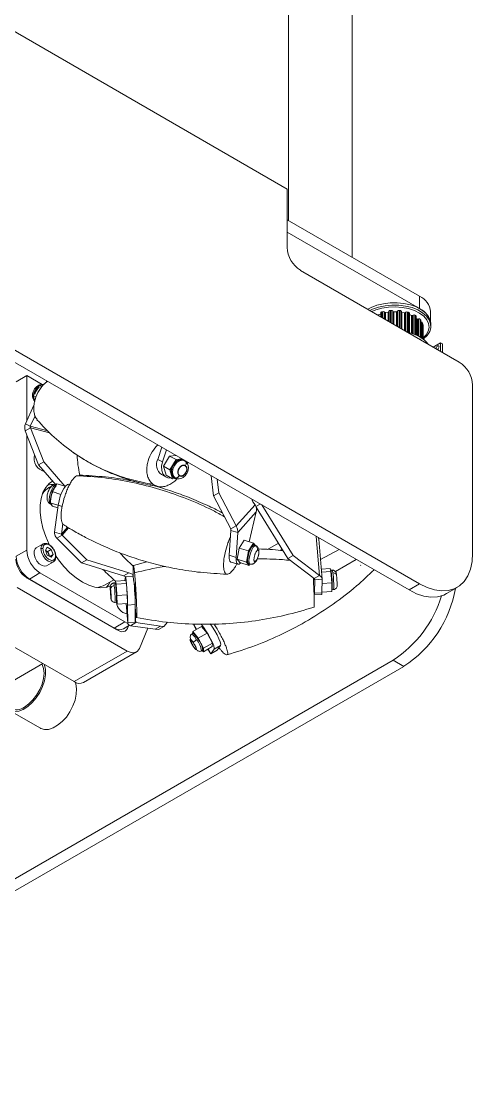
# Model space of a CAD drawing. Header units: millimetres. Extents: x -529 to 1738, y -425 to 849.
# Drawn here: x 53.9 to 114.1, y 91.8 to 235 of the extents above; entities that cross this region are included whole.
import ezdxf

# ---------------------------------------------------------------- set-up
doc = ezdxf.new("R2010")
doc.units = ezdxf.units.MM

msp = doc.modelspace()

# ---------------------------------------------------------------- linework, layer by layer
at = {"color": 7, "linetype": 'Continuous', "lineweight": 15}
for p, q in [((89.54, 261.53), (89.54, 208.45)), ((98.04, 203.55), (98.04, 261.53)), ((11.59, 257.54), (89.37, 212.63)), ((107.05, 159.97), (-6.09, 225.28)), ((105.64, 159.15), (-7.5, 224.46)), ((89.37, 212.63), (89.37, 211)), ((89.37, 211), (89.37, 204.88)), ((89.37, 208.55), (107.05, 198.35)), ((89.37, 206.92), (107.05, 196.71)), ((91.14, 201.81), (112.35, 189.57)), ((107.05, 198.35), (107.05, 196.71)), ((102.34, 196.25), (102.41, 196.19)), ((102.52, 196.17), (102.87, 196.23)), ((102.94, 196.28), (102.95, 196.35)), ((103.47, 196.39), (103.51, 196.33)), ((103.6, 196.29), (103.96, 196.28)), ((104.06, 196.32), (104.1, 196.39)), ((104.62, 196.33), (104.62, 196.26)), ((108.51, 195.08), (108.51, 196.31)), ((101.42, 195.88), (101.44, 195.87)), ((101.56, 195.87), (101.86, 195.99)), ((101.86, 196.15), (101.86, 195.63)), ((101.86, 195.99), (101.86, 195.99)), ((104.69, 196.2), (105.03, 196.13)), ((105.14, 196.15), (105.22, 196.21)), ((105.69, 193.47), (105.69, 196.1)), ((105.69, 195.93), (105.96, 195.8)), ((106.08, 195.8), (106.18, 195.84)), ((106.58, 193.17), (106.58, 195.69)), ((106.58, 195.4), (106.68, 195.32)), ((106.78, 195.3), (106.91, 195.32)), ((107.21, 192.85), (107.21, 195.14)), ((107.39, 194.88), (107.25, 194.87)), ((107.25, 194.87), (107.25, 192.83)), ((107.39, 192.74), (107.39, 194.88)), ((107.39, 194.88), (107.45, 194.66)), ((107.52, 194.52), (107.52, 194.5)), ((107.52, 192.65), (107.52, 194.5)), ((107.52, 194.37), (107.54, 194.27)), ((107.54, 192.63), (107.54, 194.27)), ((108.57, 194.36), (108.57, 194.67)), ((108.88, 191.57), (109.86, 192.14)), ((109.86, 192.14), (109.86, 191.01)), ((110.13, 191.99), (109.86, 192.14)), ((110.13, 191.99), (110.13, 190.85)), ((54.61, 187.76), (53.2, 186.94)), ((54.61, 181.71), (54.61, 187.76)), ((54.61, 187.76), (56.65, 186.58)), ((56.3, 186.47), (55.47, 185.12)), ((56.89, 186.53), (56.3, 186.47)), ((56.67, 186.27), (56.3, 186.47)), ((57.23, 186.96), (57.25, 187.08)), ((114.12, 186.51), (114.12, 164.05)), ((55.87, 184.9), (55.47, 185.12)), ((55.47, 185.12), (55.69, 184.38)), ((54.44, 181.34), (55.58, 183.8)), ((55.07, 180.99), (55.73, 182.4)), ((55.12, 180.79), (54.41, 180.38)), ((55.07, 180.99), (54.44, 181.34)), ((56.91, 176.24), (55.12, 180.79)), ((56.2, 175.84), (54.41, 180.38)), ((54.61, 164.48), (54.61, 179.87)), ((72.63, 178.21), (72.1, 176.58)), ((73.26, 177.84), (72.73, 176.24)), ((56.2, 175.84), (56.91, 176.24)), ((59.71, 172.99), (56.91, 176.24)), ((60.85, 177.48), (60.75, 177.54)), ((72.1, 176.58), (72.73, 176.24)), ((72.85, 175.67), (73.68, 177.02)), ((73.68, 177.02), (74.53, 177.11)), ((74.55, 176.55), (73.68, 177.02)), ((73.72, 175.2), (74.55, 176.55)), ((74.55, 176.55), (75.36, 176.63)), ((75.53, 176.51), (75.62, 176.47)), ((75.57, 176.45), (75.55, 176.46)), ((75.69, 176.38), (75.57, 176.45)), ((75.62, 176.47), (75.74, 176.35)), ((75.75, 176.34), (75.69, 176.38)), ((75.88, 176.23), (75.75, 176.34)), ((75.84, 176.35), (75.88, 176.23)), ((58.53, 173.13), (56.2, 175.84)), ((73.21, 174.45), (72.85, 175.67)), ((72.85, 175.67), (73.72, 175.2)), ((74.08, 173.97), (73.72, 175.2)), ((76.04, 176.02), (76.15, 176.17)), ((58.64, 173.31), (57.99, 172.27)), ((59.75, 172.98), (58.64, 173.31)), ((61.27, 174.4), (61.6, 174.44)), ((72.59, 174.54), (73.22, 174.2)), ((73.21, 174.45), (74.08, 173.97)), ((74.62, 174.03), (74.08, 173.97)), ((74.45, 174.07), (74.29, 174.14)), ((74.32, 174.17), (74.45, 174.1)), ((74.32, 174.17), (74.51, 174.1)), ((74.75, 174.12), (74.97, 174.39)), ((79.22, 174.4), (79.53, 171.71)), ((80.03, 173.93), (80.24, 172.11)), ((57.99, 173.05), (57.58, 172.82)), ((57.99, 172.27), (57.7, 170.78)), ((59.18, 171.91), (57.99, 172.27)), ((58.39, 173.29), (58.08, 173.11)), ((58.53, 173.13), (58.5, 173.14)), ((60.35, 173.23), (60.23, 173.27)), ((80.24, 172.11), (79.53, 171.71)), ((80.24, 172.11), (82.55, 167.7)), ((57.7, 170.78), (58.8, 170.45)), ((57.7, 170.78), (58.06, 170.34)), ((57.75, 170.65), (57.83, 170.62)), ((58.32, 166.87), (58.81, 170.48)), ((79.53, 171.71), (81.84, 167.29)), ((82.55, 167.7), (85.09, 170.53)), ((84.81, 170.91), (85.09, 170.53)), ((85.79, 170.61), (85.2, 170.27)), ((86, 170.49), (90.19, 163.75)), ((58.76, 170.13), (58.06, 170.34)), ((85.26, 169.58), (82.77, 166.8)), ((84.3, 165.57), (85.26, 169.58)), ((85.22, 170.2), (89.48, 163.34)), ((59.23, 166.6), (59.42, 167.97)), ((81.84, 167.29), (82.55, 167.7)), ((59.23, 166.6), (58.32, 166.87)), ((59.32, 166.47), (58.61, 166.06)), ((62.64, 163.19), (59.32, 166.47)), ((81.86, 167.08), (81.64, 163.78)), ((81.86, 167.08), (82.77, 166.8)), ((82.77, 166.8), (82.55, 163.5)), ((56.8, 165.29), (55.87, 164.76)), ((57.36, 164.84), (57.11, 164.47)), ((57.87, 164.54), (57.36, 164.84)), ((61.94, 162.78), (58.61, 166.06)), ((82.69, 163.25), (82.98, 164.73)), ((82.98, 164.73), (83.63, 165.78)), ((82.98, 164.73), (84.23, 164.36)), ((83.63, 165.78), (84.88, 165.4)), ((84.23, 164.36), (84.88, 165.4)), ((84.88, 165.4), (85.11, 165.11)), ((84.96, 165.21), (85.04, 165.13)), ((85.19, 165.09), (85.01, 165.14)), ((85.09, 165.07), (85.1, 165.02)), ((85.12, 165), (85.09, 165.07)), ((86.75, 164.54), (88.21, 165.39)), ((94.04, 160.61), (93.6, 165.94)), ((54.61, 164.48), (53.2, 163.67)), ((57.11, 164.47), (57.36, 163.81)), ((57.12, 164.45), (57.16, 164.42)), ((57.16, 164.42), (57.12, 164.44)), ((57.16, 164.42), (57.41, 164.28)), ((57.36, 163.81), (57.87, 163.52)), ((57.41, 164.28), (57.87, 164.54)), ((57.41, 164.28), (57.54, 163.95)), ((57.54, 163.95), (57.66, 163.64)), ((57.69, 163.63), (58.13, 163.88)), ((58.13, 163.88), (57.87, 164.54)), ((57.87, 163.52), (58.13, 163.88)), ((81.64, 163.78), (82.55, 163.5)), ((83.94, 162.87), (84.23, 164.36)), ((88.71, 164.58), (88.42, 164.43)), ((90.19, 163.75), (89.48, 163.34)), ((89.48, 163.34), (92.97, 160.68)), ((90.19, 163.75), (93.67, 161.09)), ((57.24, 162.37), (58.17, 162.91)), ((58.18, 162.91), (58.21, 162.94)), ((61.94, 162.78), (62.64, 163.19)), ((67.55, 161.05), (61.94, 162.78)), ((68.26, 161.45), (62.64, 163.19)), ((70.66, 162.92), (68.85, 162.42)), ((81.88, 162.85), (82.8, 162.57)), ((83.04, 162.8), (82.69, 163.25)), ((83.94, 162.87), (82.69, 163.25)), ((83.04, 162.8), (84.29, 162.43)), ((84.29, 162.43), (83.94, 162.87)), ((84.26, 162.65), (84.44, 162.6)), ((84.41, 162.61), (84.29, 162.43)), ((84.44, 162.6), (84.45, 162.6)), ((93.93, 161.93), (95.13, 162)), ((95.22, 161.61), (95.13, 162)), ((95.81, 161.59), (98.58, 163.23)), ((99.17, 162.41), (99.21, 162.44)), ((54.58, 160.79), (66.75, 153.77)), ((54.6, 160.86), (54.69, 160.72)), ((54.69, 160.72), (66.55, 153.88)), ((56.38, 161.42), (54.97, 160.61)), ((66.28, 154.07), (54.97, 160.61)), ((67.69, 154.89), (56.38, 161.42)), ((65.08, 159.83), (66.26, 160.51)), ((67.55, 161.05), (68.26, 161.45)), ((67.82, 160.92), (67.55, 161.05)), ((67.8, 160.89), (67.71, 160.39)), ((68.81, 160.98), (67.81, 160.92)), ((68.83, 161.19), (68.26, 161.45)), ((92.97, 160.68), (93.67, 161.09)), ((93.05, 160.51), (93.01, 158.71)), ((93.05, 160.51), (94.04, 160.57)), ((93.97, 161.54), (95.22, 161.61)), ((94.04, 160.57), (94.01, 158.76)), ((95.41, 161.79), (95.21, 161.78)), ((95.32, 160.09), (95.22, 161.61)), ((68.01, 151), (53.32, 159.47)), ((66.44, 160.09), (66.24, 160.08)), ((66.45, 160.07), (66.44, 160.09)), ((67.84, 160.4), (66.46, 160.32)), ((66.46, 160.32), (66.55, 159.93)), ((66.55, 159.93), (67.92, 160.01)), ((66.55, 159.93), (66.65, 158.41)), ((67.84, 160.4), (67.92, 160.01)), ((67.92, 160.01), (68.02, 158.49)), ((69.04, 159.69), (68.96, 159.69)), ((92.92, 159.59), (92.92, 159.59)), ((94.03, 160.01), (95.32, 160.09)), ((95.34, 158.95), (95.32, 160.09)), ((95.37, 159.18), (95.56, 159.19)), ((107.05, 159.97), (105.64, 159.15)), ((110.64, 158.66), (112.05, 159.47)), ((66.59, 157.66), (66.58, 157.85)), ((66.68, 157.27), (66.59, 157.66)), ((68.02, 158.49), (66.65, 158.41)), ((66.65, 158.41), (66.68, 157.27)), ((68.02, 158.49), (68.05, 157.35)), ((69.05, 158.19), (69.13, 158.19)), ((69.07, 158.23), (69.1, 158.01)), ((92.99, 158.49), (93.99, 158.54)), ((93.01, 158.71), (94.01, 158.76)), ((94.01, 158.87), (95.34, 158.95)), ((66.4, 157.48), (66.6, 157.5)), ((68.05, 157.35), (66.68, 157.27)), ((67.88, 157.34), (68.09, 154.72)), ((69.08, 157.19), (68.08, 157.13)), ((68.09, 154.74), (68.08, 157.13)), ((69.09, 154.8), (69.08, 157.19)), ((69.08, 156.82), (69.11, 156.45)), ((60.94, 146.91), (46.25, 155.39)), ((67.69, 154.89), (66.28, 154.07)), ((69.09, 154.8), (68.09, 154.74)), ((69.16, 154.79), (68.45, 154.38)), ((69.09, 154.8), (69.09, 154.8)), ((69.16, 154.79), (69.11, 154.79)), ((72.46, 154.31), (69.16, 154.79)), ((73.41, 154.84), (72.92, 154.29)), ((66.55, 153.88), (66.65, 153.91)), ((66.64, 153.83), (66.74, 153.88)), ((67.53, 153.95), (68.35, 154.43)), ((71.76, 153.9), (68.45, 154.38)), ((70.77, 154.04), (69.66, 151.35)), ((71.76, 153.9), (72.46, 154.31)), ((71.76, 153.9), (72.22, 153.89)), ((72.92, 154.29), (72.22, 153.89)), ((72.46, 154.31), (72.92, 154.29)), ((76.78, 153.35), (76.61, 153.25)), ((76.75, 153.33), (76.77, 153.61)), ((77.94, 154.29), (76.77, 153.61)), ((76.77, 153.61), (77.51, 152.72)), ((76.83, 154.61), (77.25, 153.89)), ((78.68, 153.4), (77.51, 152.72)), ((77.94, 154.29), (78.68, 153.4)), ((78.68, 153.4), (79.39, 152.05)), ((77.51, 152.72), (78.22, 151.36)), ((79.39, 152.05), (78.22, 151.36)), ((79.39, 152.05), (79.36, 151.59)), ((60.94, 146.91), (68.01, 151)), ((62.18, 146.79), (69.26, 150.87)), ((77.91, 151), (77.92, 151.01)), ((77.93, 151.01), (78.09, 151.11)), ((78.19, 150.9), (78.04, 151.08)), ((78.19, 150.9), (79.36, 151.59)), ((78.22, 151.36), (78.19, 150.9)), ((78.8, 151.26), (79.17, 150.63)), ((79.19, 150.62), (79.17, 150.63)), ((79.19, 150.62), (79.63, 151.23)), ((80.04, 151.12), (79.19, 150.62)), ((80.48, 151.73), (79.63, 151.23)), ((80.04, 151.12), (80.48, 151.73)), ((4.52, 92.61), (103.51, 149.76)), ((56.75, 149.33), (47.56, 144.02)), ((104.93, 148.95), (103.51, 149.76)), ((5.93, 91.8), (104.93, 148.95)), ((52.3, 143.07), (56.44, 140.69))]:
    msp.add_line(p, q, dxfattribs=at)
at = {"color": 8, "linetype": 'Continuous', "lineweight": 15}
for p, q in [((101.97, 195.56), (101.97, 196.25)), ((102.1, 195.49), (102.1, 196.29)), ((102.34, 195.35), (102.34, 196.25)), ((102.87, 196.23), (102.87, 195.04)), ((102.94, 195), (102.94, 196.28)), ((102.95, 195), (102.95, 196.35)), ((103.12, 194.9), (103.12, 196.46)), ((103.26, 194.82), (103.26, 196.47)), ((103.47, 194.7), (103.47, 196.39)), ((103.51, 196.33), (103.51, 194.67)), ((103.6, 194.62), (103.6, 196.29)), ((103.96, 196.28), (103.96, 194.41)), ((104.06, 194.36), (104.06, 196.32)), ((104.1, 194.33), (104.1, 196.39)), ((104.32, 194.21), (104.32, 196.46)), ((104.46, 194.13), (104.46, 196.44)), ((104.62, 196.33), (104.62, 194.03)), ((104.62, 196.26), (104.62, 194.03)), ((105.46, 196.24), (105.46, 193.55)), ((101.44, 195.87), (101.44, 195.87)), ((101.56, 195.8), (101.56, 195.87)), ((101.86, 195.99), (101.86, 195.63)), ((102.41, 196.19), (102.41, 195.31)), ((102.52, 195.24), (102.52, 196.17)), ((104.69, 193.99), (104.69, 196.2)), ((105.03, 196.13), (105.03, 193.8)), ((105.14, 193.73), (105.14, 196.15)), ((105.22, 196.21), (105.22, 193.69)), ((105.59, 196.2), (105.59, 193.5)), ((105.96, 195.8), (105.96, 193.39)), ((106.08, 193.36), (106.08, 195.8)), ((106.18, 195.84), (106.18, 193.32)), ((106.43, 195.82), (106.43, 193.23)), ((106.53, 195.77), (106.53, 193.19)), ((106.68, 195.32), (106.68, 193.13)), ((106.78, 193.08), (106.78, 195.3)), ((106.91, 195.32), (106.91, 193.02)), ((107.13, 195.26), (107.13, 192.9)), ((107.2, 195.19), (107.2, 192.86)), ((107.5, 194.6), (107.5, 192.66)), ((107.52, 194.52), (107.52, 192.65)), ((57.41, 180.4), (55.07, 180.99)), ((57.67, 180.14), (55.12, 180.79)), ((74.29, 174.14), (74.21, 174.18)), ((74.27, 174.2), (74.32, 174.17)), ((74.39, 174.13), (74.53, 174.06)), ((58.36, 173.11), (58.5, 173.14)), ((59.35, 170.31), (58.81, 170.48)), ((84.81, 171.18), (84.69, 171.11)), ((60.06, 167.52), (59.23, 166.6)), ((60.2, 167.44), (59.32, 166.47)), ((93.67, 161.09), (93.25, 166.3)), ((84.83, 165.18), (84.96, 165.21)), ((85.01, 165.14), (84.87, 165.12)), ((85.19, 165.09), (85.05, 165.06)), ((93.83, 163.2), (96.3, 164.54)), ((68.7, 160.97), (68.83, 161.05)), ((93.04, 160.54), (93.05, 160.51)), ((65.83, 158.18), (65.86, 158.1)), ((67.78, 157.34), (67.89, 157.17)), ((67.88, 157.34), (68.09, 154.74)), ((69.09, 155.66), (69.16, 154.79)), ((66.89, 153.85), (66.75, 153.77)), ((76.86, 154.61), (77.27, 153.9)), ((79.67, 154.51), (79.83, 154.62)), ((78.81, 151.27), (79.19, 150.62))]:
    msp.add_line(p, q, dxfattribs=at)
at = {"color": 7, "linetype": 'Continuous', "lineweight": 15, "flags": 128}
for points in [[(108.57, 194.67), (108.5, 195.13), (108.26, 195.65), (107.86, 196.13), (107.3, 196.56), (106.62, 196.92), (105.83, 197.2), (104.96, 197.39), (104.05, 197.48), (103.12, 197.47), (102.22, 197.35), (101.36, 197.14), (100.59, 196.85), (100.16, 196.61)], [(107.49, 192.6), (107.59, 192.67), (108.07, 193.13), (108.4, 193.63), (108.55, 194.15), (108.53, 194.69), (108.34, 195.21), (107.97, 195.7), (107.46, 196.15), (106.8, 196.53), (106.04, 196.83), (105.18, 197.04), (104.28, 197.15), (103.35, 197.17), (102.44, 197.08), (101.57, 196.89), (100.78, 196.62), (100.43, 196.45)], [(107.49, 192.74), (107.92, 193.18), (108.2, 193.68), (108.32, 194.2), (108.25, 194.72), (108.01, 195.22), (107.6, 195.69), (107.04, 196.1), (106.36, 196.45), (105.57, 196.7), (104.71, 196.87), (103.81, 196.93), (102.91, 196.9), (102.03, 196.76), (101.22, 196.52), (100.7, 196.3)], [(104.62, 196.33), (104.62, 196.35), (104.61, 196.37), (104.59, 196.39), (104.57, 196.4), (104.55, 196.42), (104.52, 196.43), (104.49, 196.44), (104.46, 196.44)], [(105.59, 196.2), (105.62, 196.19), (105.64, 196.17), (105.66, 196.16), (105.68, 196.14), (105.69, 196.12), (105.69, 196.1), (105.69, 196.1)], [(107.08, 192.62), (107.14, 192.58), (107.2, 192.54)], [(109.65, 191.61), (109.64, 191.69), (109.59, 191.74), (109.53, 191.75), (109.45, 191.72), (109.38, 191.66), (109.32, 191.58), (109.27, 191.48), (109.26, 191.39), (109.26, 191.35)], [(109.55, 191.35), (109.58, 191.43), (109.63, 191.49)], [(56.48, 186.49), (56.85, 186.55), (56.9, 186.55)], [(72.73, 176.24), (72.61, 175.66), (72.63, 175.11), (72.79, 174.64), (73.07, 174.29), (73.46, 174.1), (73.9, 174.08)], [(58.04, 173.66), (57.61, 173.36), (57.14, 172.82), (56.77, 172.16), (56.52, 171.37), (56.4, 170.47), (56.4, 169.5), (56.52, 168.46), (56.77, 167.38), (57.14, 166.29), (57.61, 165.21), (57.66, 165.13)], [(57.78, 171.16), (57.83, 171.56), (57.94, 171.98)], [(58.14, 172.5), (58.34, 172.86), (58.41, 172.94)], [(58.81, 170.48), (58.92, 171.06), (59.09, 171.65), (59.31, 172.22), (59.55, 172.69), (59.81, 173.05), (60.05, 173.24), (60.23, 173.27)], [(84.81, 170.91), (84.69, 171.12), (84.64, 171.28)], [(57.24, 162.37), (56.99, 162.31), (56.65, 162.4), (56.29, 162.64), (55.97, 163.01), (55.73, 163.45), (55.6, 163.91), (55.6, 164.32), (55.73, 164.63), (55.87, 164.76)], [(58.46, 163.73), (58.85, 163.17), (59.58, 162.26), (60.37, 161.45), (61.19, 160.76), (62.04, 160.2), (62.88, 159.78), (63.7, 159.53), (64.49, 159.43), (65.22, 159.49), (65.8, 159.68)], [(81.88, 162.85), (81.87, 162.85), (81.72, 163.01), (81.65, 163.33), (81.64, 163.78)], [(82.55, 163.5), (82.56, 163.05), (82.64, 162.73), (82.78, 162.58), (82.98, 162.6), (83.19, 162.76)], [(114.12, 164.05), (114.05, 162.93), (113.84, 161.92), (113.48, 161.03), (113, 160.29), (112.39, 159.7), (111.68, 159.29), (110.87, 159.06), (109.99, 159.01), (109.04, 159.15), (108.06, 159.47), (107.05, 159.97)], [(58.17, 162.91), (58.17, 162.91), (58.22, 162.94)], [(68.08, 157.13), (68.07, 157.57), (68.05, 158.12), (68.02, 158.73), (67.98, 159.34), (67.94, 159.92), (67.89, 160.39), (67.85, 160.73), (67.82, 160.9), (67.8, 160.89)], [(65.27, 159.5), (65.52, 159.82), (65.76, 160.22)], [(66.24, 160.08), (66.24, 160.08), (66.24, 160.08)], [(110.64, 158.66), (110.27, 158.47), (109.46, 158.24), (108.57, 158.19), (107.63, 158.33), (106.64, 158.65), (105.64, 159.15)], [(92.99, 158.49), (93, 158.51), (93.01, 158.71)], [(94.01, 158.76), (94, 158.57), (93.99, 158.54)], [(68.15, 154.7), (68.04, 154.73), (67.69, 154.89)], [(66.75, 153.77), (67.02, 153.64), (67.29, 153.58), (67.53, 153.59), (67.75, 153.67), (67.92, 153.81), (68.05, 154.02), (68.13, 154.28), (68.14, 154.3)], [(79.63, 151.23), (79.65, 151.4), (79.57, 151.71), (79.4, 152.14), (79.16, 152.64), (78.86, 153.18), (78.54, 153.71), (78.21, 154.17), (77.92, 154.53), (77.85, 154.6)], [(79.09, 154.63), (79.39, 154.2), (79.71, 153.68), (80.01, 153.14), (80.25, 152.64), (80.42, 152.21), (80.5, 151.9), (80.48, 151.73)], [(68.01, 151), (68.27, 150.87), (68.53, 150.79), (68.78, 150.76), (69.01, 150.78), (69.21, 150.85), (69.39, 150.97), (69.54, 151.14), (69.66, 151.35)], [(56.95, 149.22), (56.98, 149.13), (57.11, 148.52), (57.11, 147.81), (56.98, 147.04), (56.72, 146.25), (56.35, 145.48), (55.89, 144.75), (55.35, 144.11), (54.76, 143.58), (54.15, 143.19), (53.54, 142.95), (52.98, 142.89), (52.47, 142.99), (52.05, 143.26), (51.73, 143.69), (51.69, 143.77)], [(56.63, 149.26), (56.66, 149.21), (56.85, 148.68), (56.92, 148.05), (56.85, 147.34), (56.66, 146.59), (56.35, 145.84), (55.93, 145.12), (55.44, 144.47), (54.88, 143.93), (54.3, 143.52)], [(61.08, 146.84), (61.16, 146.6), (61.26, 145.96), (61.23, 145.23), (61.06, 144.46), (60.78, 143.67), (60.38, 142.9), (59.9, 142.19), (59.34, 141.58), (58.74, 141.08), (58.13, 140.73), (57.53, 140.53), (56.98, 140.51), (56.49, 140.66), (56.44, 140.69)]]:
    msp.add_lwpolyline(points, dxfattribs=at)
at = {"color": 8, "linetype": 'Continuous', "lineweight": 15, "flags": 128}
for points in [[(75.55, 176.46), (75.29, 176.53), (74.9, 176.45), (74.52, 176.21), (74.21, 175.82), (74, 175.36), (73.94, 174.89), (74.03, 174.48), (74.27, 174.2)], [(75.69, 176.38), (75.42, 176.46), (75.03, 176.39), (74.65, 176.14), (74.33, 175.75), (74.13, 175.29), (74.07, 174.82), (74.16, 174.41), (74.39, 174.13)], [(57.74, 170.65), (57.72, 170.66), (57.62, 170.83), (57.59, 171.17), (57.65, 171.61), (57.77, 172.1), (57.95, 172.56), (58.16, 172.91), (58.36, 173.11)], [(56.8, 165.29), (56.8, 165.29), (56.59, 165.05), (56.51, 164.66)], [(84.87, 165.12), (84.67, 164.91), (84.46, 164.56), (84.28, 164.1), (84.16, 163.62), (84.1, 163.17), (84.13, 162.84), (84.23, 162.67), (84.25, 162.66)], [(85.05, 165.06), (84.85, 164.86), (84.65, 164.5), (84.47, 164.05), (84.34, 163.56), (84.28, 163.12), (84.31, 162.78), (84.41, 162.61), (84.44, 162.6)], [(56.51, 164.66), (56.59, 164.19), (56.8, 163.7), (57.11, 163.28), (57.49, 162.98), (57.86, 162.85), (58.17, 162.91)], [(95.21, 161.78), (95.24, 161.68), (95.27, 161.41)], [(95.41, 161.79), (95.44, 161.7), (95.47, 161.42)], [(66.3, 159.71), (66.27, 159.99), (66.24, 160.08)], [(66.5, 159.72), (66.47, 160), (66.45, 160.07)], [(77.46, 152.61), (77.2, 152.98), (76.97, 153.25), (76.81, 153.35), (76.78, 153.35)], [(77.29, 152.51), (77.03, 152.88), (76.8, 153.15), (76.64, 153.25), (76.6, 153.25)]]:
    msp.add_lwpolyline(points, dxfattribs=at)
at = {"color": 7, "linetype": 'Continuous', "lineweight": 15}
for centre, radius, start, end in [((93.21, 205.05), 3.84, 182.6055, 237.3945), ((106.01, 196.06), 2.51, 5.6948, 65.6253), ((101.99, 196.12), 0.132, 98.2383, 167.8852), ((103.49, 191), 5.47, 104.7264, 106.1135), ((102.18, 196), 0.298, 57.0705, 105.9608), ((102.87, 196.31), 0.0769, 271.0124, 341.002), ((103.1, 196.29), 0.169, 85.7079, 158.83), ((103.69, 189.93), 6.55, 93.7537, 94.983), ((103.29, 196.24), 0.233, 40.7734, 98.8589), ((103.59, 196.4), 0.109, 219.5764, 274.2194), ((103.97, 196.4), 0.116, 264.7053, 317.1731), ((104.28, 196.22), 0.245, 80.1287, 136.1351), ((103.71, 190.04), 6.45, 83.294, 84.5365), ((104.69, 196.28), 0.0714, 194.1725, 267.9374), ((105.37, 195.95), 0.304, 72.6742, 120.7993), ((103.97, 191.24), 5.21, 71.9066, 73.3386), ((106.01, 194.42), 2.51, 5.6948, 65.6253), ((101.5, 196.02), 0.161, 248.8771, 290.5893), ((102.49, 196.31), 0.146, 236.7161, 281.4658), ((105.06, 196.28), 0.15, 257.197, 301.0402), ((106.02, 195.95), 0.161, 247.6967, 289.4594), ((106.29, 195.55), 0.313, 62.668, 109.8804), ((104.67, 192.81), 3.49, 57.7848, 59.6554), ((106.49, 195.68), 0.0942, 4.0388, 63.872), ((106.76, 195.44), 0.142, 235.1084, 280.5796), ((106.96, 195.06), 0.266, 48.8306, 101.7736), ((105.58, 193.91), 2.06, 38.2836, 40.9415), ((107.14, 195.14), 0.0762, 0.9976, 40.2023), ((107.15, 194.85), 0.11, 304.8717, 334.7104), ((104.75, 189.07), 4.5, 39.8915, 80.1139), ((107.39, 194.56), 0.112, 18.8711, 61.5749), ((106.19, 194.25), 1.35, 11.1479, 14.6726), ((109.24, 191.62), 0.406, 296.6535, 358.6532), ((110.28, 186.33), 3.84, 2.6055, 57.3945), ((57.28, 184.91), 1.78, 126.3402, 170.439), ((56.5, 184.94), 1, 176.5528, 216.2276), ((57.36, 176.69), 1.77, 163.4668, 256.4833), ((78.54, 178.2), 17.25, 183.4566, 192.3214), ((73.59, 175.86), 1.66, 154.0964, 232.6841), ((58.96, 170.48), 2.71, 120.5814, 146.3226), ((58.09, 169.98), 3.24, 87.4413, 102.4373), ((57.04, 163.84), 3.84, 182.6055, 237.3945), ((58.45, 164.66), 3.84, 182.6055, 237.3945), ((56.64, 163.62), 0.959, 20.2271, 57.362), ((56.77, 163.64), 0.826, 2.7621, 21.938), ((82.26, 177.57), 20.32, 221.7218, 228.5302), ((56.24, 163.38), 3.07, 182.6055, 237.3945), ((78.79, 175.29), 19.38, 223.7196, 230.5729), ((43.91, 157.31), 25.17, 359.7385, 8.3947), ((84.37, 159.82), 11.02, 356.6495, 8.2648), ((63.75, 162.19), 2.71, 273.68, 299.4053), ((66.27, 159.25), 0.466, 86.1327, 170.2905), ((96.49, 162.05), 15.58, 302.8017, 350.0351), ((95, 162.9), 15.65, 302.9455, 343.1786), ((68.25, 157.64), 1.68, 185.0322, 261.1511), ((67.01, 155.1), 1.26, 234.3824, 294.3071), ((61.66, 147.91), 1.24, 233.792, 294.8975), ((53.22, 144.98), 1.82, 244.9178, 306.3926)]:
    msp.add_arc(centre, radius, start, end, dxfattribs=at)
at = {"color": 8, "linetype": 'Continuous', "lineweight": 15}
for centre, radius, start, end in [((84.6, 159.84), 10.99, 356.6311, 8.2782), ((51.33, 157.95), 15.07, 358.2179, 6.7003), ((51.55, 157.97), 15.05, 358.2098, 6.7046), ((75.29, 150.78), 2.65, 4.9609, 40.7331), ((75.42, 150.86), 2.69, 5.3213, 40.5543)]:
    msp.add_arc(centre, radius, start, end, dxfattribs=at)
at = {"color": 7, "linetype": 'Continuous', "lineweight": 15}
for points, knots in [([(56.95, 186.54), (56.92, 186.55), (56.82, 186.58), (56.57, 186.59), (56.25, 186.51), (55.95, 186.31), (55.7, 186.05), (55.52, 185.75), (55.42, 185.44), (55.38, 185.18), (55.39, 184.91), (55.46, 184.67), (55.57, 184.48), (55.67, 184.38), (55.72, 184.33)], [0, 0, 0, 0, 0.03304, 0.097985, 0.220468, 0.323984, 0.413009, 0.534385, 0.608002, 0.687331, 0.769274, 0.850497, 0.928086, 1, 1, 1, 1]), ([(56.01, 181.91), (55.94, 181.98), (55.76, 182.17), (55.62, 182.66), (55.53, 183.26), (55.57, 183.91), (55.76, 184.77), (56.22, 185.8), (56.86, 186.62), (57.29, 186.94), (57.4, 187.02)], [0, 0, 0, 0, 0.066257, 0.177508, 0.291119, 0.404731, 0.515982, 0.722645, 0.929309, 1, 1, 1, 1]), ([(56.26, 186.2), (56.2, 186.15), (56.07, 186.04), (55.89, 185.79), (55.75, 185.53), (55.71, 185.36), (55.69, 185.3)], [0, 0, 0, 0, 0.215859, 0.519329, 0.822798, 1, 1, 1, 1]), ([(55.98, 181.87), (56.71, 181.08), (58.16, 179.49), (59.96, 178.14), (60.86, 177.47)], [0, 0, 0, 0, 0.502956, 1, 1, 1, 1]), ([(72.11, 178.51), (71.84, 178.21), (71.28, 177.6), (70.84, 176.57), (70.65, 175.71), (70.62, 175.06), (70.7, 174.46), (70.93, 173.76), (71.28, 173.43), (71.5, 173.22)], [0, 0, 0, 0, 0.183914, 0.379332, 0.484528, 0.591957, 0.699386, 0.804583, 1, 1, 1, 1]), ([(60.86, 177.47), (61.05, 177.33), (61.53, 177.01), (62.32, 176.51), (63.36, 175.92), (64.64, 175.26), (66.18, 174.58), (67.97, 173.92), (70.04, 173.32), (71.5, 173.06), (72.28, 172.93)], [0, 0, 0, 0, 0.049244, 0.119489, 0.211034, 0.324056, 0.458811, 0.61577, 0.795744, 1, 1, 1, 1]), ([(74.52, 174.06), (74.59, 174.04), (74.73, 173.99), (75, 173.98), (75.32, 174.06), (75.63, 174.26), (75.88, 174.52), (76.05, 174.82), (76.15, 175.13), (76.2, 175.39), (76.19, 175.66), (76.12, 175.9), (76.01, 176.1), (75.91, 176.19), (75.86, 176.24)], [0, 0, 0, 0, 0.062635, 0.125593, 0.244327, 0.344675, 0.430975, 0.548636, 0.62, 0.696901, 0.776336, 0.855073, 0.930287, 1, 1, 1, 1]), ([(75.86, 176.24), (75.82, 176.27), (75.75, 176.35), (75.66, 176.39), (75.62, 176.41)], [0, 0, 0, 0, 0.495208, 1, 1, 1, 1]), ([(75.81, 175.75), (75.84, 175.81), (75.91, 175.94), (75.91, 176.13), (75.85, 176.27), (75.78, 176.32), (75.75, 176.34)], [0, 0, 0, 0, 0.270261, 0.562429, 0.789736, 1, 1, 1, 1]), ([(74.97, 174.39), (74.93, 174.42), (74.84, 174.5), (74.78, 174.68), (74.77, 174.86), (74.79, 175.03), (74.84, 175.21), (74.93, 175.39), (75.05, 175.54), (75.18, 175.67), (75.32, 175.76), (75.48, 175.82), (75.66, 175.83), (75.76, 175.77), (75.81, 175.75)], [0, 0, 0, 0, 0.0903184, 0.2045632, 0.2714199, 0.3439362, 0.4207855, 0.5, 0.5792145, 0.6560638, 0.7285801, 0.7954368, 0.9096816, 1, 1, 1, 1]), ([(75, 174.43), (74.95, 174.48), (74.84, 174.57), (74.8, 174.82), (74.83, 175.1), (74.95, 175.37), (75.14, 175.6), (75.36, 175.74), (75.6, 175.8), (75.72, 175.73), (75.78, 175.7)], [0, 0, 0, 0, 0.124886, 0.249998, 0.374884, 0.499995, 0.624881, 0.749993, 0.87494, 1, 1, 1, 1]), ([(75.81, 175.75), (75.85, 175.71), (75.94, 175.63), (76, 175.46), (76.01, 175.27), (75.99, 175.1), (75.94, 174.92), (75.85, 174.74), (75.73, 174.59), (75.6, 174.46), (75.46, 174.38), (75.3, 174.31), (75.12, 174.3), (75.02, 174.36), (74.97, 174.39)], [0, 0, 0, 0, 0.090318, 0.204563, 0.27142, 0.343936, 0.420786, 0.5, 0.579214, 0.656064, 0.72858, 0.795437, 0.909682, 1, 1, 1, 1]), ([(75.78, 175.7), (75.83, 175.66), (75.93, 175.56), (75.98, 175.31), (75.95, 175.03), (75.83, 174.76), (75.64, 174.53), (75.41, 174.39), (75.18, 174.34), (75.06, 174.4), (75, 174.43)], [0, 0, 0, 0, 0.12494, 0.249993, 0.374881, 0.499995, 0.624884, 0.749998, 0.874886, 1, 1, 1, 1]), ([(59.55, 167.84), (59.5, 167.88), (59.38, 167.97), (59.27, 168.27), (59.2, 168.7), (59.2, 169.37), (59.32, 170.36), (59.61, 171.45), (59.91, 172.3), (60.18, 172.92), (60.46, 173.47), (60.84, 174.05), (61.1, 174.27), (61.27, 174.4)], [0, 0, 0, 0, 0.068121, 0.143304, 0.218487, 0.292108, 0.428869, 0.565631, 0.639251, 0.714435, 0.789618, 0.863239, 1, 1, 1, 1]), ([(69.57, 173.49), (69.14, 173.59), (67.67, 173.92), (65.01, 174.29), (62.77, 174.42), (61.61, 174.48)], [0, 0, 0, 0, 0.164021, 0.56313, 1, 1, 1, 1]), ([(71.5, 173.22), (71.78, 173.09), (72.2, 172.88), (72.89, 172.93), (73.44, 173.09), (73.99, 173.39), (74.42, 173.69), (74.63, 173.96), (74.69, 174.04)], [0, 0, 0, 0, 0.293655, 0.451734, 0.613168, 0.774602, 0.932682, 1, 1, 1, 1]), ([(74.27, 174.2), (74.26, 174.2), (74.25, 174.21), (74.23, 174.2), (74.22, 174.19), (74.21, 174.18), (74.21, 174.18)], [0, 0, 0, 0, 0.270261, 0.562429, 0.789736, 1, 1, 1, 1]), ([(74.39, 174.13), (74.44, 174.12), (74.54, 174.08), (74.72, 174.14), (74.87, 174.25), (74.94, 174.34), (74.97, 174.39)], [0, 0, 0, 0, 0.270261, 0.562429, 0.789736, 1, 1, 1, 1]), ([(58.01, 173.07), (57.94, 173.02), (57.81, 172.91), (57.62, 172.62), (57.48, 172.3), (57.38, 171.98), (57.32, 171.63), (57.32, 171.31), (57.38, 171.04), (57.46, 170.86), (57.59, 170.72), (57.69, 170.67), (57.75, 170.65)], [0, 0, 0, 0, 0.124212, 0.250056, 0.361889, 0.449237, 0.550184, 0.681417, 0.75731, 0.837539, 0.919437, 1, 1, 1, 1]), ([(58.56, 173.06), (58.52, 173.03), (58.43, 172.95), (58.28, 172.72), (58.14, 172.43), (58.03, 172.16), (57.93, 171.85), (57.85, 171.53), (57.81, 171.23), (57.79, 170.97), (57.81, 170.77), (57.86, 170.59), (57.93, 170.55), (57.97, 170.53)], [0, 0, 0, 0, 0.0776427, 0.2062481, 0.2815087, 0.3631403, 0.4496496, 0.5388214, 0.6279931, 0.7145025, 0.796134, 0.8713946, 1, 1, 1, 1]), ([(58.01, 173.06), (58, 173.06), (57.96, 173.05), (57.94, 173.02), (57.93, 173)], [0, 0, 0, 0, 0.423216, 1, 1, 1, 1]), ([(58.49, 173.14), (58.45, 173.15), (58.38, 173.17), (58.25, 173.16), (58.13, 173.13), (58.05, 173.09), (58.01, 173.07)], [0, 0, 0, 0, 0.259192, 0.513495, 0.761135, 1, 1, 1, 1]), ([(80.72, 169.43), (80.64, 169.48), (79.89, 169.89), (78.32, 170.64), (76.06, 171.6), (73.63, 172.45), (71.97, 172.97), (71.05, 173.17), (71, 173.18)], [0, 0, 0, 0, 0.028265, 0.245967, 0.500703, 0.731291, 0.986202, 1, 1, 1, 1]), ([(59.55, 167.83), (59.97, 167.58), (60.93, 166.99), (62.58, 166.09), (64.61, 165.09), (66.87, 164.14), (69.3, 163.28), (71.87, 162.54), (74.74, 161.91), (77.92, 161.44), (80.16, 161.32), (81.33, 161.25)], [0, 0, 0, 0, 0.0645734, 0.1463953, 0.2451778, 0.3607651, 0.4653948, 0.581061, 0.7081996, 0.8475094, 1, 1, 1, 1]), ([(81.8, 166.23), (81.73, 166.07), (81.57, 165.72), (81.29, 164.91), (81.01, 163.82), (80.88, 162.83), (80.88, 162.16), (80.95, 161.73), (81.07, 161.43), (81.28, 161.2), (81.52, 161.28), (81.67, 161.33)], [0, 0, 0, 0, 0.069353, 0.157023, 0.319882, 0.482741, 0.57041, 0.659941, 0.749471, 0.837141, 1, 1, 1, 1]), ([(56.78, 164.66), (56.78, 164.75), (56.8, 164.95), (56.91, 165.14), (57.06, 165.24), (57.22, 165.27), (57.41, 165.25), (57.62, 165.16), (57.82, 165.01), (58.01, 164.82), (58.17, 164.6), (58.32, 164.32), (58.44, 164), (58.45, 163.79), (58.46, 163.69)], [0, 0, 0, 0, 0.0903184, 0.2045632, 0.2714199, 0.3439362, 0.4207855, 0.5, 0.5792145, 0.6560638, 0.7285801, 0.7954368, 0.9096816, 1, 1, 1, 1]), ([(58.51, 163.62), (58.5, 163.74), (58.48, 163.99), (58.33, 164.4), (58.1, 164.77), (57.84, 165.05), (57.58, 165.24), (57.31, 165.36), (57.04, 165.39), (56.88, 165.32), (56.8, 165.29)], [0, 0, 0, 0, 0.134295, 0.279208, 0.420515, 0.543001, 0.650285, 0.764531, 0.882766, 1, 1, 1, 1]), ([(84.83, 165.18), (84.83, 165.17), (84.83, 165.16), (84.84, 165.14), (84.85, 165.12), (84.86, 165.12), (84.87, 165.12)], [0, 0, 0, 0, 0.270261, 0.562429, 0.789736, 1, 1, 1, 1]), ([(84.92, 162.67), (84.99, 162.72), (85.13, 162.82), (85.31, 163.12), (85.45, 163.44), (85.55, 163.76), (85.61, 164.11), (85.61, 164.43), (85.55, 164.7), (85.47, 164.88), (85.35, 165.02), (85.24, 165.07), (85.19, 165.09)], [0, 0, 0, 0, 0.124212, 0.250056, 0.361889, 0.449237, 0.550184, 0.681417, 0.75731, 0.837539, 0.919437, 1, 1, 1, 1]), ([(85.42, 164.45), (85.42, 164.52), (85.43, 164.67), (85.34, 164.86), (85.2, 165), (85.1, 165.04), (85.05, 165.06)], [0, 0, 0, 0, 0.2702613, 0.5624294, 0.7897364, 1, 1, 1, 1]), ([(93.56, 166.13), (93.56, 166.11), (93.59, 166.05), (93.6, 165.99), (93.6, 165.94)], [0, 0, 0, 0, 0.294867, 1, 1, 1, 1]), ([(56.51, 164.66), (56.53, 164.67), (56.58, 164.69), (56.66, 164.7), (56.73, 164.69), (56.76, 164.67), (56.78, 164.66)], [0, 0, 0, 0, 0.270261, 0.562429, 0.789736, 1, 1, 1, 1]), ([(58.46, 163.69), (58.45, 163.61), (58.44, 163.41), (58.32, 163.22), (58.17, 163.12), (58.01, 163.08), (57.82, 163.11), (57.62, 163.2), (57.41, 163.35), (57.22, 163.54), (57.06, 163.76), (56.91, 164.03), (56.8, 164.35), (56.78, 164.57), (56.78, 164.66)], [0, 0, 0, 0, 0.090318, 0.204563, 0.27142, 0.343936, 0.420786, 0.5, 0.579214, 0.656064, 0.72858, 0.795437, 0.909682, 1, 1, 1, 1]), ([(58.24, 162.97), (58.27, 163), (58.36, 163.06), (58.44, 163.22), (58.5, 163.41), (58.51, 163.55), (58.51, 163.62)], [0, 0, 0, 0, 0.207212, 0.510989, 0.774277, 1, 1, 1, 1]), ([(85.12, 162.96), (85.1, 162.95), (85.04, 162.92), (84.98, 162.98), (84.95, 163.08), (84.94, 163.2), (84.95, 163.35), (84.98, 163.53), (85.02, 163.72), (85.08, 163.9), (85.14, 164.07), (85.23, 164.24), (85.32, 164.38), (85.39, 164.43), (85.42, 164.45)], [0, 0, 0, 0, 0.090318, 0.204563, 0.27142, 0.343936, 0.420786, 0.5, 0.579214, 0.656064, 0.72858, 0.795437, 0.909682, 1, 1, 1, 1]), ([(85.42, 164.45), (85.44, 164.47), (85.5, 164.49), (85.56, 164.43), (85.59, 164.33), (85.6, 164.21), (85.59, 164.06), (85.56, 163.88), (85.52, 163.69), (85.46, 163.51), (85.4, 163.35), (85.31, 163.18), (85.22, 163.03), (85.15, 162.98), (85.12, 162.96)], [0, 0, 0, 0, 0.090318, 0.204563, 0.27142, 0.343936, 0.420786, 0.5, 0.579214, 0.656064, 0.72858, 0.795437, 0.909682, 1, 1, 1, 1]), ([(88.84, 164.37), (88.74, 164.39), (87.66, 164.56), (86.56, 164.59), (85.56, 164.62)], [0, 0, 0, 0, 0.089322, 1, 1, 1, 1]), ([(69.01, 161.44), (68.98, 161.71), (68.93, 162.13), (68.88, 162.38), (68.85, 162.45), (68.83, 162.37), (68.81, 162.07), (68.81, 161.61), (68.83, 161.08), (68.84, 160.93)], [0, 0, 0, 0, 0.218075, 0.335468, 0.455353, 0.575238, 0.692631, 0.910706, 1, 1, 1, 1]), ([(81.67, 161.33), (81.84, 161.47), (82.09, 161.69), (82.43, 162.21), (82.59, 162.5), (82.64, 162.62)], [0, 0, 0, 0, 0.532203, 0.818698, 1, 1, 1, 1]), ([(84.34, 162.65), (84.29, 162.62), (84.24, 162.59), (84.2, 162.62), (84.2, 162.63)], [0, 0, 0, 0, 0.8773, 1, 1, 1, 1]), ([(84.44, 162.6), (84.48, 162.59), (84.56, 162.57), (84.68, 162.58), (84.81, 162.61), (84.89, 162.65), (84.92, 162.67)], [0, 0, 0, 0, 0.259192, 0.513495, 0.761135, 1, 1, 1, 1]), ([(69.11, 156.45), (69.14, 156.18), (69.19, 155.76), (69.23, 155.5), (69.27, 155.44), (69.29, 155.52), (69.3, 155.81), (69.3, 156.45), (69.27, 157.4), (69.23, 158.27), (69.19, 158.99), (69.15, 159.7), (69.08, 160.58), (69.04, 161.1), (69.01, 161.44)], [0, 0, 0, 0, 0.119728, 0.18418, 0.25, 0.31582, 0.380272, 0.5, 0.619728, 0.68418, 0.75, 0.81582, 0.880272, 1, 1, 1, 1]), ([(81.34, 150.49), (82.62, 150.88), (85.14, 151.67), (88.78, 153.24), (92.25, 155.08), (95.55, 157.23), (98.48, 159.47), (100.2, 161.11), (100.97, 161.84)], [0, 0, 0, 0, 0.174533, 0.34665, 0.517544, 0.688439, 0.860554, 1, 1, 1, 1]), ([(92.86, 160.77), (92.87, 160.64), (92.89, 160.27), (92.92, 159.66), (92.96, 158.79), (92.99, 157.84), (93, 157.19), (92.98, 156.92), (92.97, 156.83), (92.96, 156.85), (92.96, 156.85)], [0, 0, 0, 0, 0.067172, 0.189922, 0.31012, 0.533406, 0.756692, 0.876891, 0.99964, 1, 1, 1, 1]), ([(95.22, 161.44), (95.21, 161.52), (95.19, 161.71), (95.17, 161.82), (95.16, 161.82), (95.16, 161.82)], [0, 0, 0, 0, 0.332763, 0.753678, 1, 1, 1, 1]), ([(95.97, 161.11), (95.97, 161.17), (95.96, 161.27), (95.94, 161.37), (95.92, 161.44), (95.89, 161.5), (95.84, 161.56), (95.8, 161.61), (95.74, 161.66), (95.66, 161.72), (95.55, 161.78), (95.46, 161.79), (95.41, 161.79)], [0, 0, 0, 0, 0.164324, 0.332992, 0.471088, 0.573979, 0.617398, 0.660398, 0.706598, 0.757929, 0.874733, 1, 1, 1, 1]), ([(95.98, 161.09), (95.97, 161.14), (95.94, 161.25), (95.81, 161.36), (95.64, 161.42), (95.52, 161.42), (95.47, 161.42)], [0, 0, 0, 0, 0.2702613, 0.5624294, 0.7897364, 1, 1, 1, 1]), ([(95.56, 159.19), (95.61, 159.2), (95.68, 159.21), (95.77, 159.26), (95.82, 159.3), (95.85, 159.32), (95.88, 159.35), (95.93, 159.39), (96, 159.48), (96.04, 159.6), (96.05, 159.82), (96.04, 160.1), (96.03, 160.31), (96.02, 160.43), (96.02, 160.47)], [0, 0, 0, 0, 0.10248, 0.148477, 0.170034, 0.191068, 0.212258, 0.234492, 0.285879, 0.442052, 0.677633, 0.81192, 0.945748, 1, 1, 1, 1]), ([(96.02, 160.47), (96.02, 160.47), (96.02, 160.53), (96.01, 160.68), (95.99, 160.9), (95.98, 161.03), (95.98, 161.09)], [0, 0, 0, 0, 0.013222, 0.256287, 0.671637, 1, 1, 1, 1]), ([(66.24, 160.08), (66.2, 160.07), (66.13, 160.06), (66.04, 160.01), (65.99, 159.98), (65.96, 159.95), (65.92, 159.92), (65.88, 159.88), (65.81, 159.79), (65.77, 159.67), (65.76, 159.45), (65.77, 159.17), (65.78, 158.97), (65.79, 158.84), (65.79, 158.81)], [0, 0, 0, 0, 0.10248, 0.148477, 0.170034, 0.191068, 0.212258, 0.234492, 0.285879, 0.442052, 0.677633, 0.81192, 0.945748, 1, 1, 1, 1]), ([(65.81, 159.32), (65.81, 159.27), (65.83, 159.14), (65.84, 158.92), (65.86, 158.7), (65.86, 158.52), (65.87, 158.35), (65.88, 158.19), (65.88, 158.07), (65.88, 157.99), (65.87, 157.95), (65.86, 157.96), (65.85, 158.02), (65.84, 158.13), (65.83, 158.18)], [0, 0, 0, 0, 0.090318, 0.204563, 0.27142, 0.343936, 0.420786, 0.5, 0.579214, 0.656064, 0.72858, 0.795437, 0.909682, 1, 1, 1, 1]), ([(66.48, 160.02), (66.48, 160.04), (66.48, 160.11), (66.49, 160.14), (66.49, 160.16), (66.5, 160.12), (66.5, 160.11)], [0, 0, 0, 0, 0.175233, 0.549469, 0.894497, 1, 1, 1, 1]), ([(66.5, 159.72), (66.51, 159.72), (66.52, 159.73), (66.54, 159.74), (66.55, 159.75), (66.55, 159.76), (66.55, 159.76)], [0, 0, 0, 0, 0.270261, 0.562429, 0.789736, 1, 1, 1, 1]), ([(66.55, 159.76), (66.56, 159.66), (66.58, 159.45), (66.6, 159.07), (66.63, 158.71), (66.64, 158.41), (66.65, 158.11), (66.66, 157.85), (66.66, 157.64), (66.66, 157.5), (66.65, 157.45), (66.64, 157.44), (66.63, 157.5), (66.63, 157.53)], [0, 0, 0, 0, 0.105938, 0.23994, 0.318359, 0.403416, 0.493556, 0.58647, 0.679383, 0.769523, 0.85458, 0.932999, 1, 1, 1, 1]), ([(69.04, 159.66), (69.03, 159.74), (69.02, 159.9), (69, 159.96), (68.99, 159.9), (68.99, 159.75), (68.99, 159.69)], [0, 0, 0, 0, 0.264442, 0.528883, 0.793325, 1, 1, 1, 1]), ([(69.12, 157.95), (69.12, 157.95), (69.12, 157.92), (69.13, 158.01), (69.13, 158.22), (69.12, 158.56), (69.1, 158.95), (69.07, 159.35), (69.05, 159.56), (69.04, 159.66)], [0, 0, 0, 0, 0.004508, 0.170423, 0.336339, 0.502254, 0.668169, 0.834085, 1, 1, 1, 1]), ([(65.83, 158.18), (65.83, 158.24), (65.82, 158.37), (65.8, 158.59), (65.79, 158.74), (65.79, 158.8), (65.79, 158.81)], [0, 0, 0, 0, 0.328363, 0.743713, 0.986778, 1, 1, 1, 1]), ([(65.83, 158.16), (65.84, 158.11), (65.85, 158), (65.87, 157.9), (65.89, 157.83), (65.92, 157.77), (65.97, 157.71), (66.01, 157.66), (66.07, 157.61), (66.15, 157.55), (66.26, 157.49), (66.35, 157.49), (66.4, 157.48)], [0, 0, 0, 0, 0.164324, 0.332992, 0.471088, 0.573979, 0.617398, 0.660398, 0.706598, 0.757929, 0.874733, 1, 1, 1, 1]), ([(69.26, 155.46), (70.59, 155.23), (73.23, 154.79), (77.23, 154.53), (81.2, 154.59), (85.15, 154.99), (89.09, 155.72), (91.66, 156.47), (92.96, 156.85)], [0, 0, 0, 0, 0.168623, 0.334903, 0.5, 0.665097, 0.831377, 1, 1, 1, 1]), ([(76.77, 153.35), (76.77, 153.35), (76.76, 153.4), (76.78, 153.41), (76.79, 153.42)], [0, 0, 0, 0, 0.081206, 1, 1, 1, 1]), ([(80.27, 151.44), (80.37, 151.32), (80.58, 151.05), (80.86, 150.76), (81.11, 150.55), (81.35, 150.44), (81.48, 150.59), (81.39, 151.08), (81.18, 151.66), (80.96, 152.2), (80.67, 152.78), (80.25, 153.57), (79.9, 154.14), (79.67, 154.51)], [0, 0, 0, 0, 0.060537, 0.136332, 0.212127, 0.286347, 0.424221, 0.562095, 0.636315, 0.712111, 0.787906, 0.862126, 1, 1, 1, 1]), ([(76.83, 151.65), (76.79, 151.71), (76.7, 151.86), (76.59, 152.06), (76.51, 152.23), (76.46, 152.35), (76.42, 152.46), (76.41, 152.54), (76.43, 152.58), (76.47, 152.57), (76.53, 152.53), (76.61, 152.45), (76.73, 152.31), (76.82, 152.17), (76.86, 152.11)], [0, 0, 0, 0, 0.090318, 0.204563, 0.27142, 0.343936, 0.420786, 0.5, 0.579214, 0.656064, 0.72858, 0.795437, 0.909682, 1, 1, 1, 1]), ([(76.61, 153.25), (76.56, 153.21), (76.47, 153.14), (76.43, 152.92), (76.44, 152.66), (76.5, 152.4), (76.59, 152.15), (76.7, 151.88), (76.8, 151.71), (76.86, 151.61)], [0, 0, 0, 0, 0.158208, 0.316376, 0.466944, 0.604398, 0.725987, 0.831424, 1, 1, 1, 1]), ([(76.83, 151.66), (76.77, 151.75), (76.67, 151.91), (76.54, 152.17), (76.46, 152.38), (76.44, 152.51), (76.47, 152.55), (76.57, 152.48), (76.7, 152.33), (76.8, 152.18), (76.86, 152.1)], [0, 0, 0, 0, 0.125004, 0.2500006, 0.3750079, 0.5000006, 0.6250079, 0.7500006, 0.875004, 1, 1, 1, 1]), ([(76.86, 152.11), (76.9, 152.05), (76.99, 151.9), (77.09, 151.7), (77.17, 151.53), (77.22, 151.41), (77.26, 151.3), (77.27, 151.22), (77.25, 151.18), (77.21, 151.19), (77.15, 151.23), (77.07, 151.31), (76.96, 151.45), (76.87, 151.59), (76.83, 151.65)], [0, 0, 0, 0, 0.090318, 0.204563, 0.27142, 0.343936, 0.420786, 0.5, 0.579214, 0.656064, 0.72858, 0.795437, 0.909682, 1, 1, 1, 1]), ([(76.86, 152.1), (76.91, 152.01), (77.01, 151.85), (77.14, 151.59), (77.22, 151.38), (77.25, 151.25), (77.21, 151.21), (77.12, 151.28), (76.98, 151.43), (76.88, 151.58), (76.83, 151.66)], [0, 0, 0, 0, 0.1249388, 0.2499903, 0.3748776, 0.4999903, 0.6248776, 0.7499903, 0.8749388, 1, 1, 1, 1]), ([(77.29, 152.51), (77.23, 152.47), (77.11, 152.39), (76.96, 152.27), (76.87, 152.17), (76.86, 152.13), (76.86, 152.11)], [0, 0, 0, 0, 0.2702613, 0.5624294, 0.7897364, 1, 1, 1, 1]), ([(77.46, 152.61), (77.47, 152.61), (77.48, 152.62), (77.49, 152.63), (77.5, 152.64), (77.5, 152.64), (77.5, 152.65)], [0, 0, 0, 0, 0.270261, 0.562429, 0.789736, 1, 1, 1, 1]), ([(76.86, 151.61), (76.93, 151.52), (77.08, 151.31), (77.3, 151.11), (77.49, 151), (77.64, 150.95), (77.79, 150.95), (77.88, 150.99), (77.92, 151.01)], [0, 0, 0, 0, 0.214579, 0.466827, 0.602967, 0.740491, 0.874506, 1, 1, 1, 1]), ([(78.16, 151.09), (78.16, 151.09), (78.15, 151.07), (78.13, 151.08), (78.09, 151.1), (78.09, 151.1)], [0, 0, 0, 0, 0.040348, 0.931987, 1, 1, 1, 1])]:
    msp.add_open_spline(points, degree=3, knots=knots, dxfattribs=at)
for points in [[(54.44, 181.34), (54.42, 181.26), (54.37, 181.1), (54.35, 180.86), (54.36, 180.61), (54.39, 180.46), (54.41, 180.38)], [(55.12, 180.79), (55.1, 180.82), (55.08, 180.89), (55.07, 180.96), (55.07, 180.99)], [(85.09, 170.53), (85.13, 170.45), (85.2, 170.3), (85.27, 170.06), (85.29, 169.82), (85.27, 169.66), (85.26, 169.58)], [(82.77, 166.8), (82.78, 166.88), (82.79, 167.03), (82.75, 167.26), (82.67, 167.49), (82.59, 167.63), (82.55, 167.7)], [(58.32, 166.87), (58.32, 166.8), (58.32, 166.67), (58.37, 166.46), (58.47, 166.25), (58.56, 166.12), (58.61, 166.06)], [(59.32, 166.47), (59.29, 166.49), (59.25, 166.53), (59.24, 166.57), (59.23, 166.6)], [(81.86, 167.08), (81.86, 167.11), (81.87, 167.19), (81.85, 167.26), (81.84, 167.29)], [(92.97, 160.68), (92.99, 160.66), (93.03, 160.61), (93.04, 160.54), (93.05, 160.51)], [(94.04, 160.57), (94.04, 160.62), (94.03, 160.72), (93.95, 160.86), (93.84, 160.98), (93.73, 161.05), (93.67, 161.09)], [(68.09, 154.74), (68.1, 154.7), (68.1, 154.63), (68.18, 154.54), (68.29, 154.45), (68.4, 154.4), (68.45, 154.38)]]:
    msp.add_open_spline(points, degree=3, dxfattribs=at)
at = {"color": 8, "linetype": 'Continuous', "lineweight": 15}
for points, knots in [([(71.5, 173.22), (70.51, 173.42), (68.54, 173.81), (65.76, 174.77), (63.17, 175.96), (61.61, 176.98), (60.85, 177.48)], [0, 0, 0, 0, 0.256117, 0.508676, 0.759436, 1, 1, 1, 1]), ([(74.21, 174.18), (74.14, 174.24), (73.99, 174.37), (73.88, 174.67), (73.86, 174.98), (73.9, 175.26), (73.99, 175.57), (74.14, 175.87), (74.34, 176.13), (74.56, 176.34), (74.79, 176.49), (75.07, 176.59), (75.33, 176.61), (75.48, 176.54), (75.53, 176.51)], [0, 0, 0, 0, 0.093335, 0.211395, 0.280484, 0.355422, 0.434838, 0.516698, 0.598558, 0.677974, 0.752912, 0.822002, 0.940062, 1, 1, 1, 1]), ([(75.62, 176.47), (75.62, 176.47), (75.61, 176.45), (75.61, 176.43), (75.61, 176.43), (75.62, 176.42)], [0, 0, 0, 0, 0.356653, 0.742216, 1, 1, 1, 1]), ([(61.27, 174.4), (62.52, 174.33), (65.02, 174.17), (68.74, 173.53), (72.4, 172.61), (75.99, 171.34), (78.86, 170.11), (80.49, 169.21), (80.99, 168.93)], [0, 0, 0, 0, 0.186462, 0.370333, 0.552895, 0.735457, 0.919329, 1, 1, 1, 1]), ([(58.36, 173.11), (58.29, 173.12), (58.17, 173.15), (58.06, 173.09), (58.01, 173.06)], [0, 0, 0, 0, 0.5417762, 1, 1, 1, 1]), ([(84.2, 162.63), (84.16, 162.65), (84.09, 162.69), (84.05, 162.86), (84.03, 163.05), (84.04, 163.31), (84.09, 163.62), (84.16, 163.94), (84.26, 164.25), (84.37, 164.52), (84.51, 164.81), (84.68, 165.05), (84.78, 165.14), (84.83, 165.18)], [0, 0, 0, 0, 0.113274, 0.187804, 0.268643, 0.354312, 0.442617, 0.530923, 0.616592, 0.69743, 0.77196, 0.899316, 1, 1, 1, 1]), ([(58.46, 163.69), (58.47, 163.68), (58.51, 163.66), (58.51, 163.63), (58.51, 163.62)], [0, 0, 0, 0, 0.540587, 1, 1, 1, 1]), ([(85.38, 163.3), (86.51, 163.29), (87.99, 163.28), (89.45, 163.13), (89.81, 163.09)], [0, 0, 0, 0, 0.755826, 1, 1, 1, 1]), ([(69.01, 161.44), (70.31, 161.75), (71.67, 162.08), (73.07, 162.29), (73.14, 162.3)], [0, 0, 0, 0, 0.953751, 1, 1, 1, 1]), ([(84.96, 162.69), (85, 162.73), (85.08, 162.8), (85.11, 162.91), (85.12, 162.96)], [0, 0, 0, 0, 0.519475, 1, 1, 1, 1]), ([(95.23, 161.42), (95.23, 161.42), (95.24, 161.41), (95.25, 161.41), (95.26, 161.41), (95.27, 161.41)], [0, 0, 0, 0, 0.306945, 0.66697, 1, 1, 1, 1]), ([(96.03, 159.72), (96.03, 159.72), (96.04, 159.72), (96.04, 159.75), (96.04, 159.83), (96.04, 159.96), (96.04, 160.11), (96.03, 160.29), (96.02, 160.41), (96.02, 160.47)], [0, 0, 0, 0, 0.049455, 0.201442, 0.362512, 0.528538, 0.694565, 0.855634, 1, 1, 1, 1]), ([(65.79, 158.81), (65.78, 158.86), (65.78, 158.98), (65.77, 159.16), (65.77, 159.32), (65.76, 159.44), (65.77, 159.52), (65.77, 159.55), (65.78, 159.55), (65.79, 159.48), (65.8, 159.37), (65.81, 159.32)], [0, 0, 0, 0, 0.095014, 0.201021, 0.310291, 0.419561, 0.525568, 0.625599, 0.717822, 0.875413, 1, 1, 1, 1]), ([(66.5, 160.11), (66.51, 160.08), (66.52, 160.02), (66.54, 159.85), (66.55, 159.76)], [0, 0, 0, 0, 0.509458, 1, 1, 1, 1]), ([(76.79, 153.42), (76.81, 153.42), (76.85, 153.43), (76.95, 153.35), (77.1, 153.21), (77.28, 152.98), (77.44, 152.75), (77.5, 152.65)], [0, 0, 0, 0, 0.182633, 0.354969, 0.513854, 0.785358, 1, 1, 1, 1]), ([(77.5, 152.65), (77.57, 152.54), (77.72, 152.3), (77.9, 151.96), (78.04, 151.67), (78.13, 151.46), (78.18, 151.27), (78.2, 151.14), (78.17, 151.11), (78.16, 151.09)], [0, 0, 0, 0, 0.156874, 0.355307, 0.47143, 0.597384, 0.730864, 0.868452, 1, 1, 1, 1]), ([(76.83, 151.65), (76.83, 151.63), (76.83, 151.61), (76.86, 151.61), (76.87, 151.61)], [0, 0, 0, 0, 0.932954, 1, 1, 1, 1])]:
    msp.add_open_spline(points, degree=3, knots=knots, dxfattribs=at)

doc.saveas('drawing.dxf')
